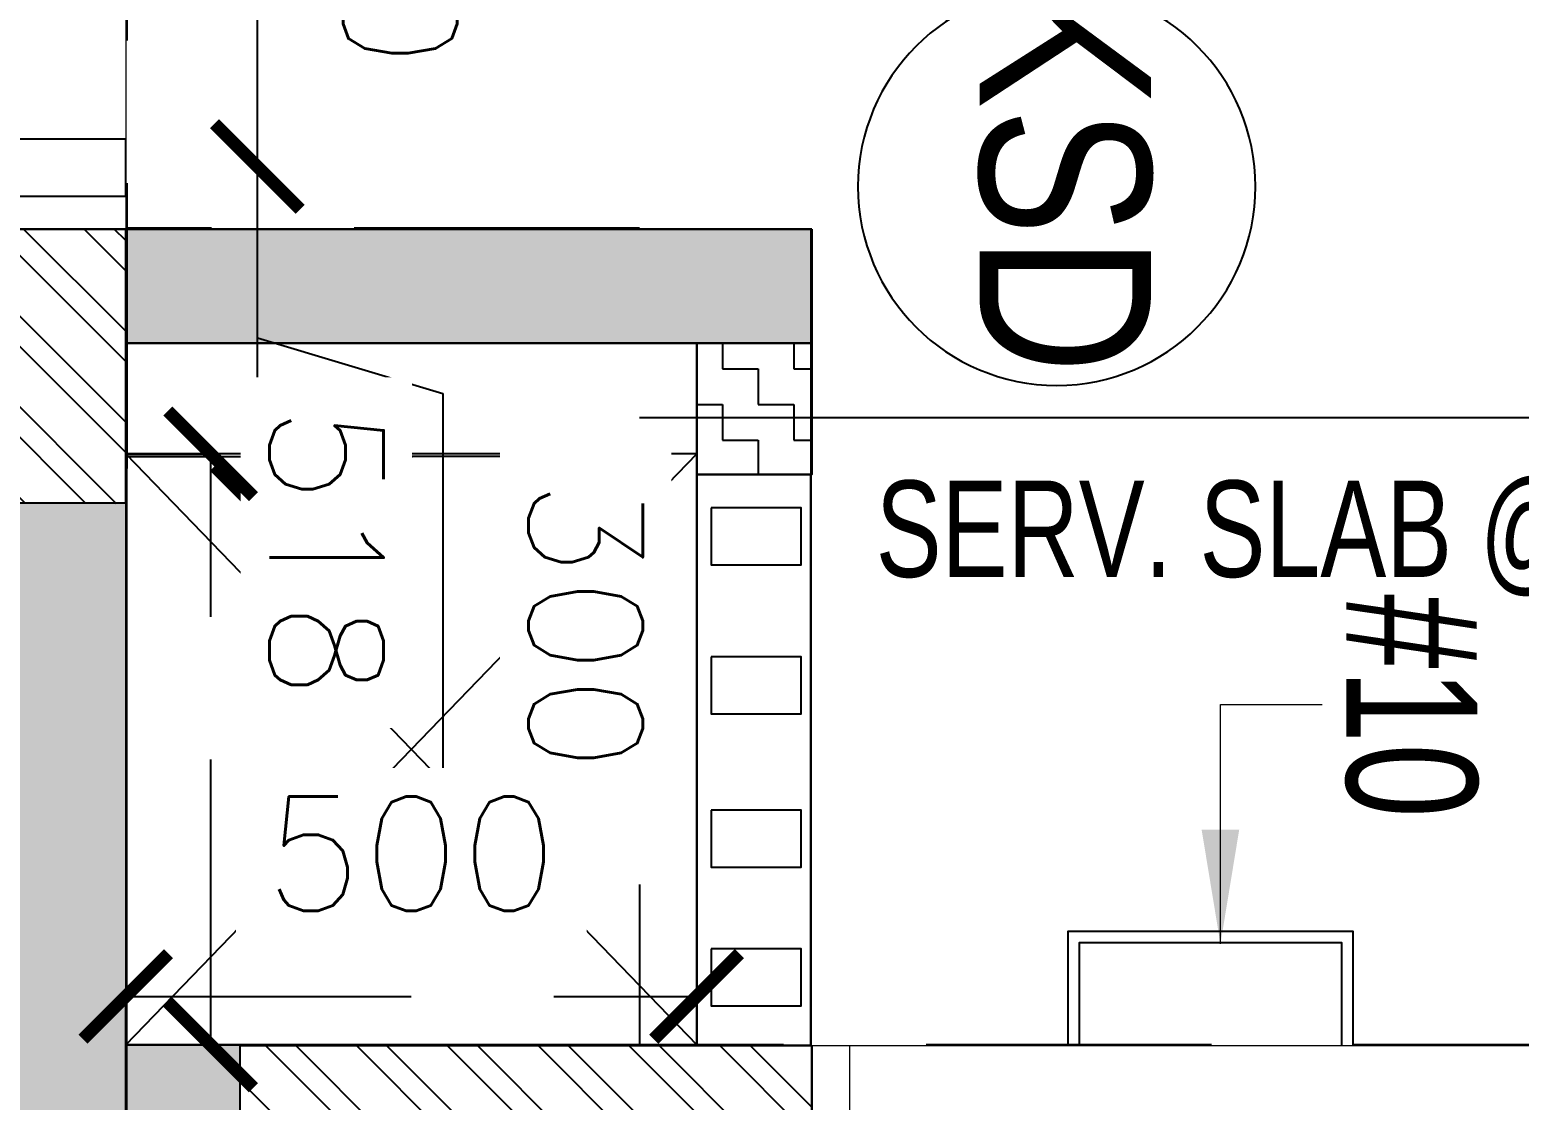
# Model space of a CAD drawing. Header units: millimetres. Extents: x -414464 to 1686, y -90036 to 108605.
# Drawn here: x -114950 to -113646, y -60578 to -59640 of the extents above; entities that cross this region are included whole.
import ezdxf
from ezdxf.enums import TextEntityAlignment as Align

# ---------------------------------------------------------------- set-up
doc = ezdxf.new("R2010")
doc.units = ezdxf.units.MM
doc.header["$LTSCALE"] = 1000
doc.header["$MEASUREMENT"] = 0
for name, pattern in [('$1$AUDIT_D_120904163729-0', [0]), ('$36$HIDDEN', [0.375, 0.25, -0.125]), ('2BHK-A - FRONT$1$AUDIT_D_120904163729-0', [0]), ('AUDIT_D_120904163729-0', [0]), ('T8 - TYPICAL FLOOR CORE$1$HIDDEN', [0.375, 0.25, -0.125]), ('T8(T9 IS SIMILAR) - DIMENSION & TEXTING$1$AUDIT_D_120904163729-0', [0]), ('T8(T9 IS SIMILAR) - DIMENSION & TEXTING$1$HIDDEN', [0.375, 0.25, -0.125]), ('T8(T9 IS SIMILAR) - DIMENSION & TEXTING$1$T8 - TYPICAL FLOOR CORE$0$( Hidden )', [0.375, 0.25, -0.125]), ('T8(T9 IS SIMILAR)$1$$0$HIDDEN', [0.375, 0.25, -0.125])]:
    doc.linetypes.add(name, pattern=pattern)
doc.layers.get('0').update_dxf_attribs({"linetype": 'AUDIT_D_120904163729-0'})
for name, color, linetype in [('$0$A-HATCH -160', 251, '$1$AUDIT_D_120904163729-0'), ('$21$A-DIMENSIONS', 2, '$36$HIDDEN'), ('2BHK-A - FRONT$1$$0$A-Elev Feature-Chajja', 13, 'Continuous'), ('2BHK-A - FRONT$1$$0$CUT-OUT', 49, 'Continuous'), ('2BHK-A - FRONT$1$A-HATCH -160', 251, '2BHK-A - FRONT$1$AUDIT_D_120904163729-0'), ('a-rcc', 3, 'Continuous'), ('T8 - TYPICAL FLOOR CORE$1$A-SLAB SUNK-AC LEDGES', 251, 'T8 - TYPICAL FLOOR CORE$1$HIDDEN'), ('T8(T9 IS SIMILAR) - DIMENSION & TEXTING$1$A-DIMENSIONS', 2, 'T8(T9 IS SIMILAR) - DIMENSION & TEXTING$1$HIDDEN'), ('T8(T9 IS SIMILAR) - DIMENSION & TEXTING$1$A-PLUMBING', 7, 'T8(T9 IS SIMILAR) - DIMENSION & TEXTING$1$AUDIT_D_120904163729-0'), ('T8(T9 IS SIMILAR) - DIMENSION & TEXTING$1$a-window-no', 125, 'Continuous'), ('T8(T9 IS SIMILAR) - DIMENSION & TEXTING$1$U-TI-TEXT', 7, 'Continuous'), ('T8(T9 IS SIMILAR)$1$$6$a-beam 2', 50, 'Continuous'), ('T8(T9 IS SIMILAR)$1$S-BEAM', 20, 'T8(T9 IS SIMILAR)$1$$0$HIDDEN'), ('T8_REFUGE COLUMNS$1$A-RCC COLS', 3, 'Continuous'), ('T8_REFUGE COLUMNS$1$A-SHEAR WALL THICKENING', 3, 'Continuous'), ('T8_TYPICAL COLUMNS$1$A-RCC COLS', 3, 'Continuous'), ('T8_TYPICAL COLUMNS$1$A-SHEAR WALL THICKENING', 3, 'Continuous')]:
    doc.layers.add(name, color=color, linetype=linetype)
for name, color, linetype, lineweight in [('2BHK-A - FRONT$1$$0$A-WALL- 160', 6, 'Continuous', 30), ('2BHK-A - FRONT$1$$0$Ele', 8, 'Continuous', 15), ('2BHK-A - FRONT$1$A-WALL- 160', 6, 'Continuous', 30), ('2BHK-A - FRONT$1$Window', 4, 'Continuous', 20), ('T8(T9 IS SIMILAR) - DIMENSION & TEXTING$1$R0-18-10-2014-T1-1st Podium Floor Plan$0$Text', 2, 'Continuous', 0), ('T8(T9 IS SIMILAR) - DIMENSION & TEXTING$1$T8 - TYPICAL FLOOR CORE$0$$1$a-Text', 4, 'Continuous', 0), ('T8(T9 IS SIMILAR)$1$D&W', 8, 'Continuous', 25)]:
    doc.layers.add(name, color=color, linetype=linetype, lineweight=lineweight)
doc.layers.add('T8_REFUGE COLUMNS$1$COL-HATCH', color=7, linetype='Continuous', lineweight=25, true_color=0xa3a3a3)
doc.layers.add('T8_TYPICAL COLUMNS$1$$0$COL-HATCH', color=7, linetype='Continuous', lineweight=25, true_color=0xa3a3a3)
doc.styles.add('T8(T9 IS SIMILAR) - DIMENSION & TEXTING$1$ARIAL ARROW', font='swisscl.ttf')
doc.styles.add('T8(T9 IS SIMILAR) - DIMENSION & TEXTING$1$LODHA STANDERD', font='sanss___.ttf')
doc.styles.add('T8(T9 IS SIMILAR) - DIMENSION & TEXTING$1$Romans 1', font='romans.shx', dxfattribs={"height": 100})
doc.styles.add('T8(T9 IS SIMILAR) - DIMENSION & TEXTING$1$T8 - TYPICAL FLOOR CORE$0$$1$ARIAL ARROW', font='swisscl.ttf')
doc.styles.add('T8(T9 IS SIMILAR) - DIMENSION & TEXTING$1$Tahoma', font='tahoma.ttf')
doc.dimstyles.new('T8(T9 IS SIMILAR) - DIMENSION & TEXTING$1$ALPINE S', dxfattribs={"dimscale": 0, "dimtxt": 100, "dimasz": 75, "dimexe": 0, "dimexo": 0, "dimgap": 75, "dimtad": 1, "dimdec": 0, "dimzin": 0, "dimdsep": 46, "dimtxsty": 'T8(T9 IS SIMILAR) - DIMENSION & TEXTING$1$Romans 1', "dimblk": 'T8(T9 IS SIMILAR) - DIMENSION & TEXTING$1$_ArchTick', "dimcen": 0.09, "dimclrd": 256, "dimclre": 256, "dimclrt": 7, "dimadec": 0, "dimazin": 0, "dimtfac": 1, "dimtdec": 0, "dimtofl": 0, "dimtmove": 1, "dimatfit": 0, "dimldrblk": 'T8(T9 IS SIMILAR) - DIMENSION & TEXTING$1$_Open90', "dimfxl": 1, "dimtolj": 1, "dimtzin": 0, "dimarcsym": 0})
doc.dimstyles.new('T8(T9 IS SIMILAR) - DIMENSION & TEXTING$1$SAMATA STD', dxfattribs={"dimtxt": 100, "dimasz": 50, "dimexe": 50, "dimexo": 50, "dimgap": 10, "dimtad": 0, "dimdec": 0, "dimrnd": 5, "dimzin": 0, "dimdsep": 46, "dimtxsty": 'T8(T9 IS SIMILAR) - DIMENSION & TEXTING$1$Tahoma', "dimblk": 'T8(T9 IS SIMILAR) - DIMENSION & TEXTING$1$_Origin2', "dimcen": -50, "dimdle": 50, "dimclrd": 7, "dimclre": 7, "dimclrt": 7, "dimadec": 0, "dimazin": 0, "dimtfac": 1, "dimtdec": 0, "dimtmove": 1, "dimatfit": 3, "dimfxl": 150, "dimtfill": 1, "dimtolj": 1, "dimtzin": 0, "dimlwd": -1, "dimlwe": -1, "dimarcsym": 0})
pattern_1 = [(0, (0, 0), (31.25, 31.25), [31.25, -31.25]), (90, (31.25, 0), (-31.25, 31.25), [31.25, -31.25])]

# ---------------------------------------------------------------- blocks, each defined once
blk = doc.blocks.new('T8_REFUGE COLUMNS$1$A$C277F3394')
at = {"layer": 'T8_REFUGE COLUMNS$1$A-SHEAR WALL THICKENING', "linetype": 'ByBlock', "true_color": 0xa3a3a3}
h = blk.add_hatch(color=253, dxfattribs=at)
h.dxf.hatch_style = 1
h.paths.add_polyline_path([(-4335.32748595369, -2350), (-3660.327485950664, -2350), (-3660.327485950664, -2450), (-4335.32748595369, -2450)])
at = {"layer": 'T8_REFUGE COLUMNS$1$A-SHEAR WALL THICKENING', "linetype": 'ByBlock'}
blk.add_lwpolyline([(-4335.32748595369, -2350), (-3660.327485950664, -2350), (-3660.327485950664, -2450), (-4335.32748595369, -2450)], close=True, dxfattribs=at)
blk = doc.blocks.new('T8_REFUGE COLUMNS$1$A$C46A13422')
at = {"layer": 'T8_REFUGE COLUMNS$1$A-SHEAR WALL THICKENING', "linetype": 'ByBlock'}
blk.add_blockref('T8_REFUGE COLUMNS$1$A$C277F3394', (-5609.804574582027, -7500.000000004657), dxfattribs=at)
blk = doc.blocks.new('T8_REFUGE COLUMNS')
at = {"layer": 'T8_REFUGE COLUMNS$1$COL-HATCH', "linetype": 'ByBlock'}
h = blk.add_hatch(color=256, dxfattribs=at)
h.dxf.hatch_style = 1
h.paths.add_polyline_path([(1200282.069074492, -5721674.863253403), (1201792.069074492, -5721674.863253403), (1201792.069074492, -5721924.863253403), (1200282.069074492, -5721924.863253403)])
at = {"layer": 'T8_REFUGE COLUMNS$1$A-RCC COLS', "linetype": 'ByBlock'}
blk.add_lwpolyline([(1200282.069074492, -5721674.863253403), (1201792.069074492, -5721674.863253403), (1201792.069074492, -5721924.863253403), (1200282.069074492, -5721924.863253403)], close=True, dxfattribs=at)
blk.add_blockref('T8_REFUGE COLUMNS$1$A$C46A13422', (1210702.069074492, -5711724.863253396), dxfattribs=at)
blk = doc.blocks.new('T8_TYPICAL COLUMNS$1$A$C277F3394')
at = {"layer": 'T8_TYPICAL COLUMNS$1$A-SHEAR WALL THICKENING', "linetype": 'ByBlock'}
h = blk.add_hatch(color=31, dxfattribs=at)
h.dxf.hatch_style = 1
h.paths.add_polyline_path([(-4335.32748595369, -2350), (-3660.327485950664, -2350), (-3660.327485950664, -2450), (-4335.32748595369, -2450)])
blk.add_lwpolyline([(-4335.32748595369, -2350), (-3660.327485950664, -2350), (-3660.327485950664, -2450), (-4335.32748595369, -2450)], close=True, dxfattribs=at)
blk = doc.blocks.new('T8_TYPICAL COLUMNS$1$A$C46A13422')
at = {"layer": 'T8_TYPICAL COLUMNS$1$A-SHEAR WALL THICKENING', "linetype": 'ByBlock'}
blk.add_blockref('T8_TYPICAL COLUMNS$1$A$C277F3394', (-5609.804574582027, -7500.000000004657), dxfattribs=at)
blk = doc.blocks.new('T8_TYPICAL COLUMNS')
at = {"layer": 'T8_TYPICAL COLUMNS$1$$0$COL-HATCH', "linetype": 'ByBlock'}
h = blk.add_hatch(color=256, dxfattribs=at)
h.dxf.hatch_style = 1
h.paths.add_polyline_path([(1200282.240084554, -5721924.027665386), (1202692.264499909, -5721924.027665386), (1202692.264499909, -5721674.027665386), (1200282.240084554, -5721674.027665386)])
h.paths.add_polyline_path([(1209852.264499908, -5721674.027665386), (1212262.288915263, -5721674.027665386), (1212262.288915263, -5721924.027665386), (1209852.264499908, -5721924.027665386)])
at = {"layer": 'T8_TYPICAL COLUMNS$1$A-RCC COLS', "linetype": 'ByBlock'}
blk.add_lwpolyline([(1200282.240084554, -5721924.027665386), (1202692.264499909, -5721924.027665386), (1202692.264499909, -5721674.027665386), (1200282.240084554, -5721674.027665386)], close=True, dxfattribs=at)
for name, p in [('T8_REFUGE COLUMNS', (0, 0)), ('T8_TYPICAL COLUMNS$1$A$C46A13422', (1210702.069074492, -5711724.863253396))]:
    blk.add_blockref(name, p, dxfattribs=at)
blk = doc.blocks.new('2BHK-A - FRONT$1$1500')
at = {"layer": '2BHK-A - FRONT$1$Window', "color": 1, "lineweight": 13}
blk.add_line((1150276.486151809, -5694418.8163806), (1148842.486151809, -5694418.8163806), dxfattribs=at)
at = {"layer": '2BHK-A - FRONT$1$Window', "color": 4, "lineweight": 13}
blk.add_lwpolyline([(1150309.486151809, -5694418.8163806), (1150276.486151809, -5694418.8163806), (1150276.486151809, -5694578.8163806), (1150309.486151809, -5694578.8163806)], close=True, dxfattribs=at)
blk = doc.blocks.new('2BHK-A - FRONT')
at = {"layer": '2BHK-A - FRONT$1$A-HATCH -160', "linetype": 'ByBlock'}
h = blk.add_hatch(dxfattribs=at)
h.set_pattern_fill('ZIGZAG', color=256, scale=250)
h.set_pattern_definition(pattern_1)
h.paths.add_polyline_path([(1142149.48615181, -5723474.57567588), (1143849.558678093, -5723474.574905385), (1143849.558678093, -5723374.574905386), (1142149.48615181, -5723374.574905385)])
h.paths.add_polyline_path([(1144889.486164958, -5724474.575290454), (1144889.486138345, -5724574.575290545), (1147099.544620656, -5724574.575881324), (1147099.54462075, -5724474.575881391), (1145949.461151537, -5724474.219022865), (1145949.461151537, -5724374.219022865), (1145849.461151537, -5724374.219022865), (1145849.461089744, -5724474.575881232)])
h.paths.add_polyline_path([(1145949.461151537, -5723374.219022865), (1146849.188414096, -5723374.219022865), (1146849.188414096, -5723474.219022865), (1145949.461151537, -5723474.219022865)])
h.paths.add_polyline_path([(1147599.188414096, -5723474.219022866), (1148199.210160327, -5723474.219022866), (1148199.210160327, -5723374.219022865), (1147599.188414096, -5723374.219022865)])
h.paths.add_polyline_path([(1150399.48615181, -5721024.533658784), (1150499.48615181, -5721024.533658784), (1150499.48615181, -5721774.219821319), (1150399.48615181, -5721774.219821319)])
h.paths.add_polyline_path([(1150399.48615181, -5720124.533658784), (1150499.48615181, -5720124.533658784), (1150499.48615181, -5719224.624490853), (1150399.48615181, -5719224.624490853)])
h.paths.add_polyline_path([(1145549.395854206, -5721674.553244154), (1145649.395861317, -5721674.575290614), (1145649.416051474, -5721174.557254907), (1145649.354719705, -5721174.595142843), (1145649.433753255, -5721073.678773093), (1145549.393939232, -5721073.942505904)])
h.paths.add_polyline_path([(1148199.48615181, -5728684.219022865), (1148934.486151823, -5728684.219022865), (1148934.486151823, -5728584.219022865), (1148199.48615181, -5728584.219022865)])
h.paths.add_polyline_path([(1148449.48615181, -5721774.575289484), (1148849.48615181, -5721774.575289484), (1148849.48615181, -5721674.575290613), (1148449.48615181, -5721674.575290613)])
h.paths.add_polyline_path([(1150149.48615181, -5721674.575290613), (1150399.48615181, -5721674.575290613), (1150399.48615181, -5721774.575251671), (1150149.48615181, -5721774.575251671)])
h = blk.add_hatch(dxfattribs=at)
h.set_pattern_fill('ANSI32', color=256, scale=150)
h.set_pattern_definition([(45, (0, -0.5476252287626266), (-39.77475644174329, 39.7747564417433), []), (45, (26.51650425000116, -0.5476252306252718), (-39.77475644174329, 39.7747564417433), [])])
h.paths.add_polyline_path([(1145269.868589646, -5728524.219022865), (1145269.868589646, -5728684.219022865), (1144639.813997828, -5728684.219022865), (1144639.813997828, -5726829.506985649), (1144799.813997828, -5726829.506985649), (1144799.813997828, -5728524.219022865)])
h.paths.add_polyline_path([(1148934.486151823, -5727449.763931503), (1148934.482484802, -5727609.785357703), (1147999.48615181, -5727609.763931504), (1147999.48615181, -5727009.506985649), (1148159.48615181, -5727009.506985649), (1148159.48615181, -5727449.763931503)])
h.paths.add_polyline_path([(1147999.48615181, -5728684.219022865), (1147999.48615181, -5728524.219022865), (1147369.868589641, -5728524.219022865), (1147369.868589641, -5728684.219022865)])
edge = h.paths.add_edge_path()
edge.add_line((1151334.486151823, -5727449.763931503), (1151779.482429483, -5727449.763931503))
edge.add_line((1151779.482429483, -5727449.763931503), (1151779.489874137, -5727609.776332037))
edge.add_line((1151704.493596463, -5727609.776332037), (1151334.486151822, -5727609.788732571))
edge.add_line((1151334.486151823, -5727609.788732571), (1151334.486151823, -5727449.763931503))
h.paths.add_polyline_path([(1146264.486131188, -5719573.809734035), (1146424.486131162, -5719573.809734035), (1146424.486131147, -5719224.575290616), (1146264.486131175, -5719224.575290616)])
h.paths.add_polyline_path([(1145549.395862198, -5721834.394438124), (1145788.915917962, -5721834.394438124), (1145790.007535043, -5721674.575918513), (1145549.395854206, -5721674.576945555)])
h.paths.add_polyline_path([(1145949.461151537, -5721924.166834103), (1145949.461151537, -5722524.5747182), (1145789.461736455, -5722524.5747182), (1145789.461736455, -5721924.166834103)])
h.paths.add_polyline_path([(1144599.486151871, -5721924.575290613), (1144759.486151841, -5721924.575290613), (1144761.985566922, -5722524.574905386), (1144601.985566922, -5722524.574905386)])
h.paths.add_polyline_path([(1144599.485566922, -5723474.574905385), (1144599.485566922, -5723174.574905386), (1144759.485566922, -5723174.574905386), (1144759.485566922, -5723314.574905385), (1145789.461151537, -5723314.574905385), (1145789.461151537, -5723174.574905385), (1145949.461151537, -5723174.574905385), (1145949.461151537, -5723474.219022865)])
h = blk.add_hatch(dxfattribs=at)
h.set_pattern_fill('ZIGZAG', color=256, scale=250)
h.set_pattern_definition(pattern_1)
h.paths.add_polyline_path([(1145764.486131175, -5721174.575290614), (1145649.39408785, -5721174.575290614), (1145649.39408785, -5721073.809729074), (1145764.486131175, -5721073.809729074)])
h = blk.add_hatch(dxfattribs=at)
h.set_pattern_fill('ANSI32', color=256, scale=150)
h.set_pattern_definition([(45, (0, 0), (-39.77475644174329, 39.7747564417433), []), (45, (26.51650425000116, 0), (-39.77475644174329, 39.7747564417433), [])])
h.paths.add_polyline_path([(1146424.48610863, -5721574.575290616), (1146264.65751743, -5721574.575290616), (1146264.65751743, -5721073.809731253), (1146424.48610863, -5721073.809731253)])
at = {"linetype": 'ByBlock'}
for points in [[(1146264.657517429, -5720599.575290614), (1146164.657517429, -5720599.575290614), (1146164.657517429, -5720849.575290614), (1146264.657517429, -5720849.575290614)], [(1146264.657517429, -5720609.575290614), (1146174.657517429, -5720609.575290614), (1146174.657517429, -5720839.575290614), (1146264.657517429, -5720839.575290614)]]:
    blk.add_lwpolyline(points, dxfattribs=at)
at = {"layer": '2BHK-A - FRONT$1$$0$A-Elev Feature-Chajja', "color": 4}
for points in [[(1145793.500000001, -5721161.909570155), (1145843.500000001, -5721161.909570155), (1145843.500000001, -5721083.090429846), (1145793.500000001, -5721083.090429846)], [(1145924.000000001, -5721161.909570155), (1145974.000000001, -5721161.909570155), (1145974.000000001, -5721083.090429846), (1145924.000000001, -5721083.090429846)], [(1146058.500000001, -5721161.909570155), (1146108.500000001, -5721161.909570155), (1146108.500000001, -5721083.090429846), (1146058.500000001, -5721083.090429846)], [(1146180.000000001, -5721161.909570155), (1146230.000000001, -5721161.909570155), (1146230.000000001, -5721083.090429846), (1146180.000000001, -5721083.090429846)], [(1145470.651223757, -5721834.372384463), (1145520.651223757, -5721834.372384463), (1145520.651223757, -5721674.553244155), (1145470.651223757, -5721674.553244155)]]:
    blk.add_lwpolyline(points, close=True, dxfattribs=at)
at = {"layer": '2BHK-A - FRONT$1$$0$A-WALL- 160', "linetype": 'ByBlock'}
for p, q in [((1145549.394087256, -5721073.809728434), (1145549.395854206, -5721674.576945555)), ((1145649.39408785, -5721073.809729074), (1145649.395862064, -5721674.575290612))]:
    blk.add_line(p, q, dxfattribs=at)
blk.add_lwpolyline([(1145789.486151841, -5721674.574905179), (1145549.395854206, -5721674.576945555), (1145549.395862198, -5721834.394438124), (1145789.486151841, -5721834.394438124)], dxfattribs=at)
at = {"layer": '2BHK-A - FRONT$1$$0$CUT-OUT'}
blk.add_line((1145746.282352935, -5721174.554135606), (1145746.282352935, -5721674.554940729), dxfattribs=at)
for points in [[(1145746.282352935, -5721674.554940729), (1146264.158666038, -5721174.554135606)], [(1146264.158666036, -5721674.554940729), (1145746.282352935, -5721174.554135606)]]:
    blk.add_lwpolyline(points, dxfattribs=at)
at = {"layer": '2BHK-A - FRONT$1$$0$Ele'}
blk.add_lwpolyline([(1144759.486151841, -5721674.574912366), (1145549.394496021, -5721674.576945567), (1145549.395854206, -5721834.394052872), (1144759.486151841, -5721834.394052858)], close=True, dxfattribs=at)
at = {"layer": '2BHK-A - FRONT$1$A-WALL- 160', "linetype": 'ByBlock'}
for p, q in [((1145549.394087256, -5721073.809728434), (1145649.39408785, -5721073.809729074)), ((1145764.486131175, -5721074.575290614), (1146264.486131175, -5721074.575290614)), ((1146264.486131175, -5721574.575290616), (1146264.486131175, -5721073.809733012)), ((1146264.486131175, -5721073.809733012), (1146424.486131175, -5721073.809734037)), ((1145764.486131175, -5721174.575290614), (1146264.486131175, -5721174.575290614))]:
    blk.add_line(p, q, dxfattribs=at)
blk.add_lwpolyline([(1145764.486131175, -5721174.575290614), (1145649.39408785, -5721174.575290614), (1145649.39408785, -5721073.809729074), (1145764.486131175, -5721073.809729074)], close=True, dxfattribs=at)
at = {"layer": '2BHK-A - FRONT$1$A-WALL- 160', "linetype": 'ByBlock', "xscale": -1, "rotation": 90}
blk.add_blockref('2BHK-A - FRONT$1$1500', (-4548154.330249455, -4570764.323582227), dxfattribs=at)
blk = doc.blocks.new('T8 - TYPICAL FLOOR CORE')
at = {"layer": 'T8 - TYPICAL FLOOR CORE$1$A-SLAB SUNK-AC LEDGES', "linetype": 'ByBlock'}
blk.add_line((1200207.43586557, -5719224.863253399), (1200207.43586557, -5721074.165996823), dxfattribs=at)
blk = doc.blocks.new('T8(T9 IS SIMILAR) - DIMENSION & TEXTING$1$_ArchTick')
at = {"color": 0, "linetype": 'ByBlock', "const_width": 0.15}
blk.add_lwpolyline([(-0.5, -0.5), (0.5, 0.5)], dxfattribs=at)
blk = doc.blocks.new('*D458')
at = {"layer": 'T8(T9 IS SIMILAR) - DIMENSION & TEXTING$1$U-TI-TEXT', "linetype": 'T8(T9 IS SIMILAR) - DIMENSION & TEXTING$1$T8 - TYPICAL FLOOR CORE$0$( Hidden )', "lineweight": -2, "transparency": 16777216}
for p, q in [((-7894.813948158408, -7687.619724188889), (-7894.813948158408, -7685.619731464423)), ((-7464.913956291741, -7687.619724187734), (-7464.913956291741, -7685.619731464423))]:
    blk.add_line(p, q, dxfattribs=at)
at = {"layer": 'T8(T9 IS SIMILAR) - DIMENSION & TEXTING$1$U-TI-TEXT', "lineweight": -2, "transparency": 16777216}
blk.add_line((-7464.913956291741, -7685.619731464423), (-7894.813948158408, -7685.619731464423), dxfattribs=at)
at = {"layer": 'T8(T9 IS SIMILAR) - DIMENSION & TEXTING$1$U-TI-TEXT', "linetype": 'ByBlock', "lineweight": -2, "transparency": 16777216, "xscale": 75, "yscale": 75, "zscale": 75, "rotation": 180}
blk.add_blockref('T8(T9 IS SIMILAR) - DIMENSION & TEXTING$1$_ArchTick', (-7894.813948158408, -7685.619731464423), dxfattribs=at)
at = {"layer": 'T8(T9 IS SIMILAR) - DIMENSION & TEXTING$1$U-TI-TEXT', "linetype": 'ByBlock', "lineweight": -2, "transparency": 16777216, "xscale": 75, "yscale": 75, "zscale": 75}
blk.add_blockref('T8(T9 IS SIMILAR) - DIMENSION & TEXTING$1$_ArchTick', (-7464.913956291741, -7685.619731464423), dxfattribs=at)
at = {"layer": 'T8(T9 IS SIMILAR) - DIMENSION & TEXTING$1$U-TI-TEXT', "color": 7, "linetype": 'ByBlock', "transparency": 16777216, "insert": (-7679.863952225074, -7560.619731464423), "char_height": 100, "attachment_point": 5, "style": 'T8(T9 IS SIMILAR) - DIMENSION & TEXTING$1$Romans 1', "bg_fill": 3, "box_fill_scale": 1.25, "bg_fill_color": 256, "bg_fill_true_color": 13158600, "bg_fill_transparency": 0}
blk.add_mtext('\\A1;430', dxfattribs=at)
blk = doc.blocks.new('T8(T9 IS SIMILAR) - DIMENSION & TEXTING$1$_Open90')
at = {"color": 0, "linetype": 'ByBlock', "lineweight": -2}
for p, q in [((-0.5, 0.5), (0, 0)), ((0, 0), (-1, 0)), ((0, 0), (-0.5, -0.5))]:
    blk.add_line(p, q, dxfattribs=at)
blk = doc.blocks.new('*D459')
at = {"layer": 'T8(T9 IS SIMILAR) - DIMENSION & TEXTING$1$U-TI-TEXT', "lineweight": -2, "transparency": 16777216}
for p, q in [((-7314.913663832471, -7685.619731464423), (-7266.163663832471, -7523.119731464423)), ((-7266.163663832471, -7523.119731464423), (-6859.020806689614, -7523.119731464423)), ((-7464.913956291741, -7685.619731464423), (-7539.913956291741, -7685.619731464423)), ((-7164.913371373201, -7685.619731464423), (-7464.913956291741, -7685.619731464423)), ((-7164.913371373201, -7685.619731464423), (-7089.913371373201, -7685.619731464423))]:
    blk.add_line(p, q, dxfattribs=at)
at = {"layer": 'T8(T9 IS SIMILAR) - DIMENSION & TEXTING$1$U-TI-TEXT', "linetype": 'T8(T9 IS SIMILAR) - DIMENSION & TEXTING$1$T8 - TYPICAL FLOOR CORE$0$( Hidden )', "lineweight": -2, "transparency": 16777216}
for p, q in [((-7464.913956291741, -7687.619724187734), (-7464.913956291741, -7685.619731464423)), ((-7164.913371373201, -7687.619731464423), (-7164.913371373201, -7685.619731464423))]:
    blk.add_line(p, q, dxfattribs=at)
at = {"layer": 'T8(T9 IS SIMILAR) - DIMENSION & TEXTING$1$U-TI-TEXT', "linetype": 'ByBlock', "lineweight": -2, "transparency": 16777216, "xscale": 75, "yscale": 75, "zscale": 75}
blk.add_blockref('T8(T9 IS SIMILAR) - DIMENSION & TEXTING$1$_ArchTick', (-7464.913956291741, -7685.619731464423), dxfattribs=at)
at = {"layer": 'T8(T9 IS SIMILAR) - DIMENSION & TEXTING$1$U-TI-TEXT', "linetype": 'ByBlock', "lineweight": -2, "transparency": 16777216, "xscale": 75, "yscale": 75, "zscale": 75, "rotation": 180}
blk.add_blockref('T8(T9 IS SIMILAR) - DIMENSION & TEXTING$1$_ArchTick', (-7164.913371373201, -7685.619731464423), dxfattribs=at)
at = {"layer": 'T8(T9 IS SIMILAR) - DIMENSION & TEXTING$1$U-TI-TEXT', "color": 7, "linetype": 'ByBlock', "transparency": 16777216, "insert": (-7062.592235261042, -7398.119731464423), "char_height": 100, "attachment_point": 5, "style": 'T8(T9 IS SIMILAR) - DIMENSION & TEXTING$1$Romans 1', "bg_fill": 3, "box_fill_scale": 1.25, "bg_fill_color": 256, "bg_fill_true_color": 13158600, "bg_fill_transparency": 0}
blk.add_mtext('\\A1;300', dxfattribs=at)
blk = doc.blocks.new('T8(T9 IS SIMILAR) - DIMENSION & TEXTING$1$WINDOW TAG')
at = {"layer": 'T8(T9 IS SIMILAR) - DIMENSION & TEXTING$1$a-window-no'}
blk.add_circle((0, 0), 174.0900956831736, dxfattribs=at)
at = {"layer": 'T8(T9 IS SIMILAR) - DIMENSION & TEXTING$1$a-window-no', "style": 'T8(T9 IS SIMILAR) - DIMENSION & TEXTING$1$LODHA STANDERD'}
blk.add_attdef('WINDOW', text='', height=150, dxfattribs=at).set_placement((11.34681474116587, 2.790841638110578), align=Align.MIDDLE_CENTER)
blk = doc.blocks.new('*D1328')
at = {"layer": 'T8(T9 IS SIMILAR) - DIMENSION & TEXTING$1$A-DIMENSIONS', "linetype": 'T8(T9 IS SIMILAR) - DIMENSION & TEXTING$1$HIDDEN', "lineweight": -2, "transparency": 16777216}
for p, q in [((1200239.060701034, -5721674.86325339), (1200239.060701034, -5721600.515585697)), ((1200756.937013956, -5721674.86325339), (1200756.937013956, -5721600.515585697))]:
    blk.add_line(p, q, dxfattribs=at)
at = {"layer": 'T8(T9 IS SIMILAR) - DIMENSION & TEXTING$1$A-DIMENSIONS', "lineweight": -2, "transparency": 16777216}
blk.add_line((1200756.937013956, -5721600.515585697), (1200239.060701034, -5721600.515585697), dxfattribs=at)
at = {"layer": 'T8(T9 IS SIMILAR) - DIMENSION & TEXTING$1$A-DIMENSIONS', "linetype": 'ByBlock', "lineweight": -2, "transparency": 16777216, "xscale": 75, "yscale": 75, "zscale": 75}
blk.add_blockref('T8(T9 IS SIMILAR) - DIMENSION & TEXTING$1$_ArchTick', (1200756.937013956, -5721600.515585697), dxfattribs=at)
at = {"layer": 'T8(T9 IS SIMILAR) - DIMENSION & TEXTING$1$A-DIMENSIONS', "color": 7, "linetype": 'ByBlock', "transparency": 16777216, "insert": (1200325.670615601, -5721499.166500621), "char_height": 100, "attachment_point": 5, "style": 'T8(T9 IS SIMILAR) - DIMENSION & TEXTING$1$Romans 1', "bg_fill": 3, "box_fill_scale": 1.25, "bg_fill_color": 256, "bg_fill_true_color": 13158600, "bg_fill_transparency": 0}
blk.add_mtext('\\A1;518', dxfattribs=at)
at = {"layer": 'T8(T9 IS SIMILAR) - DIMENSION & TEXTING$1$A-DIMENSIONS', "linetype": 'ByBlock', "lineweight": -2, "transparency": 16777216, "xscale": 75, "yscale": 75, "zscale": 75, "rotation": 180}
blk.add_blockref('T8(T9 IS SIMILAR) - DIMENSION & TEXTING$1$_ArchTick', (1200239.060701034, -5721600.515585697), dxfattribs=at)
blk = doc.blocks.new('*D1329')
at = {"layer": 'T8(T9 IS SIMILAR) - DIMENSION & TEXTING$1$A-DIMENSIONS', "linetype": 'T8(T9 IS SIMILAR) - DIMENSION & TEXTING$1$HIDDEN', "lineweight": -2, "transparency": 16777216}
for p, q in [((1200757.264479273, -5721174.931558357), (1200714.367688449, -5721174.931558357)), ((1200756.937014136, -5721674.911208472), (1200714.367688449, -5721674.911208472))]:
    blk.add_line(p, q, dxfattribs=at)
at = {"layer": 'T8(T9 IS SIMILAR) - DIMENSION & TEXTING$1$A-DIMENSIONS', "lineweight": -2, "transparency": 16777216}
blk.add_line((1200714.367688449, -5721674.911208472), (1200714.367688449, -5721174.931558357), dxfattribs=at)
at = {"layer": 'T8(T9 IS SIMILAR) - DIMENSION & TEXTING$1$A-DIMENSIONS', "linetype": 'ByBlock', "lineweight": -2, "transparency": 16777216, "xscale": 75, "yscale": 75, "zscale": 75}
for p, rotation in [((1200714.367688449, -5721174.931558357), 90), ((1200714.367688449, -5721674.911208472), 270)]:
    blk.add_blockref('T8(T9 IS SIMILAR) - DIMENSION & TEXTING$1$_ArchTick', p, dxfattribs=dict(at, rotation=rotation))
at = {"layer": 'T8(T9 IS SIMILAR) - DIMENSION & TEXTING$1$A-DIMENSIONS', "color": 7, "linetype": 'ByBlock', "transparency": 16777216, "insert": (1200589.36768845, -5721424.921383414), "char_height": 100, "attachment_point": 5, "rotation": 90, "style": 'T8(T9 IS SIMILAR) - DIMENSION & TEXTING$1$Romans 1', "bg_fill": 3, "box_fill_scale": 1.25, "bg_fill_color": 256, "bg_fill_true_color": 13158600, "bg_fill_transparency": 0}
blk.add_mtext('\\A1;500', dxfattribs=at)
blk = doc.blocks.new('T8(T9 IS SIMILAR) - DIMENSION & TEXTING$1$_Origin2')
at = {"color": 0, "linetype": 'ByBlock', "lineweight": -2}
blk.add_line((-0.5, 0), (-1, 0), dxfattribs=at)
for radius in [0.5, 0.25]:
    blk.add_circle((0, 0), radius, dxfattribs=at)
blk = doc.blocks.new('T8(T9 IS SIMILAR) - DIMENSION & TEXTING$1$A$C77D62699')
at = {"layer": 'T8(T9 IS SIMILAR) - DIMENSION & TEXTING$1$U-TI-TEXT', "linetype": 'ByBlock'}
dim = blk.add_linear_dim(base=(-7894.813948158408, -7685.619731464423), p1=(-7464.913956291741, -7960.837473364547, -0.7424112093168231), p2=(-7894.813948158408, -7960.859319995157, -0.7424112093168231), dimstyle='T8(T9 IS SIMILAR) - DIMENSION & TEXTING$1$ALPINE S', override={"dimscale": 1, "dimfxl": 2, "dimfxlon": 1, "dimtfill": 1, "dimarcsym": 1}, dxfattribs=at)
dim.commit()
dim.dimension.update_dxf_attribs({"geometry": '*D458', "text_midpoint": (-7679.863952225074, -7560.619731464423)})
dim = blk.add_linear_dim(base=(-7464.913956291741, -7685.619731464423), p1=(-7164.913371373201, -7960.825827654451), p2=(-7464.913956291741, -7960.837473364547, -0.7424112093168231), dimstyle='T8(T9 IS SIMILAR) - DIMENSION & TEXTING$1$ALPINE S', override={"dimscale": 1, "dimfxl": 2, "dimfxlon": 1, "dimtfill": 1, "dimarcsym": 1}, dxfattribs=at)
dim.commit()
dim.dimension.update_dxf_attribs({"geometry": '*D459', "text_midpoint": (-7191.163663832471, -7398.119731464423)})
blk = doc.blocks.new('T8(T9 IS SIMILAR) - DIMENSION & TEXTING')
at = {"layer": 'T8(T9 IS SIMILAR) - DIMENSION & TEXTING$1$T8 - TYPICAL FLOOR CORE$0$$1$a-Text', "style": 'T8(T9 IS SIMILAR) - DIMENSION & TEXTING$1$T8 - TYPICAL FLOOR CORE$0$$1$ARIAL ARROW'}
blk.add_text('SERV. SLAB @BEAM BOTTOM', height=84.375, rotation=90, dxfattribs=at).set_placement((1200346.898156999, -5721018.070919664, 0.006081379658228192))
at = {"layer": 'T8(T9 IS SIMILAR) - DIMENSION & TEXTING$1$A-PLUMBING', "linetype": 'ByBlock'}
blk.add_blockref('T8(T9 IS SIMILAR) - DIMENSION & TEXTING$1$A$C77D62699', (1207452.264499907, -5713874.029783056), dxfattribs=at)
at = {"layer": 'T8(T9 IS SIMILAR) - DIMENSION & TEXTING$1$a-window-no'}
ref = blk.add_blockref('T8(T9 IS SIMILAR) - DIMENSION & TEXTING$1$WINDOW TAG', (1200005.006162856, -5720859.601252234), dxfattribs=dict(at, xscale=-1))
ref.add_attrib('WINDOW', 'KSD', dxfattribs={"height": 150, "style": 'T8(T9 IS SIMILAR) - DIMENSION & TEXTING$1$LODHA STANDERD', "width": 0.8}).set_placement((1199996.622311078, -5720852.077900309), align=Align.MIDDLE_CENTER)
at = {"layer": 'T8(T9 IS SIMILAR) - DIMENSION & TEXTING$1$R0-18-10-2014-T1-1st Podium Floor Plan$0$Text', "linetype": 'ByBlock', "style": 'T8(T9 IS SIMILAR) - DIMENSION & TEXTING$1$ARIAL ARROW'}
blk.add_text('#10', height=114.75, dxfattribs=at).set_placement((1200361.872323622, -5720605.909601983))
at = {"layer": 'T8(T9 IS SIMILAR) - DIMENSION & TEXTING$1$A-DIMENSIONS', "linetype": 'ByBlock'}
dim = blk.add_linear_dim(base=(1200239.060701034, -5721600.515585697), p1=(1200756.937013956, -5721674.86325339), p2=(1200239.060701034, -5721674.86325339), dimstyle='T8(T9 IS SIMILAR) - DIMENSION & TEXTING$1$ALPINE S', override={"dimscale": 1, "dimfxl": 5, "dimtfill": 1, "dimarcsym": 1}, dxfattribs=at)
dim.commit()
dim.dimension.update_dxf_attribs({"geometry": '*D1328', "text_midpoint": (1200325.670615601, -5721624.166500621), "dimtype": 128})
at = {"layer": 'T8(T9 IS SIMILAR) - DIMENSION & TEXTING$1$R0-18-10-2014-T1-1st Podium Floor Plan$0$Text'}
blk.add_leader([(1200668.390683232, -5720716.242350623), (1200458.635091109, -5720716.269555407), (1200458.590402022, -5720627.056685994)], dimstyle='T8(T9 IS SIMILAR) - DIMENSION & TEXTING$1$SAMATA STD', override={"dimscale": 1, "dimasz": 100, "dimclrd": 2, "dimfxlon": 1, "dimarcsym": 1}, dxfattribs=at)
at = {"layer": 'T8(T9 IS SIMILAR) - DIMENSION & TEXTING$1$A-DIMENSIONS', "linetype": 'ByBlock'}
dim = blk.add_linear_dim(base=(1200714.367688449, -5721174.931558357), p1=(1200756.937014136, -5721674.911208472), p2=(1200757.264479273, -5721174.931558357), angle=90, dimstyle='T8(T9 IS SIMILAR) - DIMENSION & TEXTING$1$ALPINE S', override={"dimscale": 1, "dimfxl": 5, "dimtfill": 1, "dimarcsym": 1}, dxfattribs=at)
dim.commit()
dim.dimension.update_dxf_attribs({"geometry": '*D1329', "text_midpoint": (1200589.36768845, -5721424.921383414)})
blk = doc.blocks.new('T8(T9 IS SIMILAR)')
at = {"layer": 'T8(T9 IS SIMILAR)$1$D&W', "linetype": 'ByBlock'}
blk.add_blockref('2BHK-A - FRONT', (54492.7783481013, -0.3562677530571818), dxfattribs=at)
blk.add_blockref('T8 - TYPICAL FLOOR CORE', (1.862645149230957e-09, 0), dxfattribs=at)
blk.add_blockref('T8_TYPICAL COLUMNS', (1.862645149230957e-09, 0), dxfattribs=at)
at = {"layer": 'T8(T9 IS SIMILAR)$1$$6$a-beam 2', "linetype": 'ByBlock'}
blk.add_blockref('T8(T9 IS SIMILAR) - DIMENSION & TEXTING', (1.862645149230957e-09, 0), dxfattribs=at)
at = {"layer": 'T8(T9 IS SIMILAR)$1$S-BEAM'}
for p, q in [((1200207.140146097, -5721224.931558366, -2.001105161086869e-05), (1200207.731585046, -5719224.1919143, 2.001105161086869e-05)), ((1200756.986705645, -5719224.031717697), (1200756.865943029, -5721674.122993151, -0.7011561726341198)), ((1200041.391092642, -5721074.931558366), (1200756.897941043, -5721074.931558366)), ((1200041.391092642, -5721224.931558366), (1200041.391092642, -5721673.852092901, -0.2353262531565333)), ((1200241.391092642, -5721224.931558366), (1200241.391092642, -5721673.852092901, -0.2353262531565333)), ((1199251.889174744, -5721673.973513642), (1200281.678936346, -5721673.857584039, 0.07161335200005503))]:
    blk.add_line(p, q, dxfattribs=at)
at = {"layer": 'T8(T9 IS SIMILAR)$1$S-BEAM', "elevation": -0.2353262531564917}
blk.add_lwpolyline([(1200241.391092642, -5721224.931558366), (1200756.86595638, -5721224.931558366), (1200756.86595638, -5721673.852092901), (1200241.391092642, -5721673.852092901)], close=True, dxfattribs=at)
blk = doc.blocks.new('A$C48506478')
at = {"layer": '$21$A-DIMENSIONS', "linetype": 'ByBlock'}
blk.add_blockref('T8(T9 IS SIMILAR)', (-1195542.605633154, 5727884.643967762), dxfattribs=at)
at = {"layer": '$0$A-HATCH -160', "linetype": 'ByBlock'}
blk.add_blockref('T8(T9 IS SIMILAR) - DIMENSION & TEXTING', (-1195542.605633154, 5727884.643967762), dxfattribs=at)

msp = doc.modelspace()

# ---------------------------------------------------------------- block references
at = {"layer": 'a-rcc', "linetype": 'ByBlock', "rotation": 270}
msp.add_blockref('A$C48506478', (-121075.9935740144, -55315.34865896589, -0.03228150548557907), dxfattribs=at)

doc.saveas('drawing.dxf')
